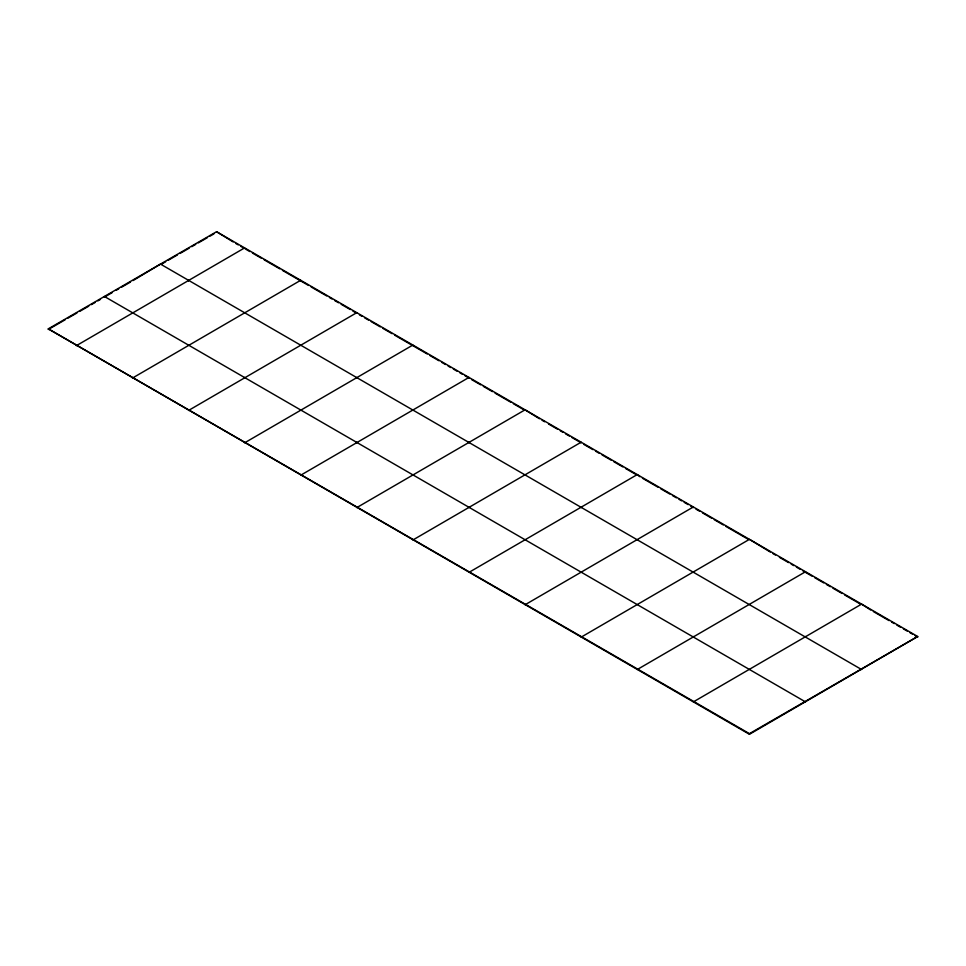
<?xml version="1.0" encoding="UTF-8"?>
<svg xmlns="http://www.w3.org/2000/svg" width="966" height="966" viewBox="0 0 966 966"><rect width="100%" height="100%" fill="white"/><g stroke="black" fill="none" stroke-linecap="round" stroke-linejoin="round"><path stroke-width="1.45" d="M48.3 328.851L216.565 231.707L917.7 636.497L749.435 734.293L48.3 328.851L749.435 733.653L917.7 636.497M48.3 329.503L65.253 319.71M67.862 318.2L77.002 312.936M79.61 311.426L88.739 306.162M91.347 304.652L95.26 302.394M97.868 300.885L100.476 299.375M112.213 292.601L104.388 297.117L104.388 296.465L805.523 701.908M116.125 290.343L118.733 288.834M121.354 287.325L130.482 282.06M133.091 280.551L160.477 264.092L861.612 669.535M161.781 263.984L165.693 261.726M168.301 260.216L177.442 254.939M180.05 253.442L189.179 248.165M191.787 246.656L195.7 244.398M198.308 242.901L207.436 237.624M210.045 236.115L213.957 233.857M412.893 345.043L244.615 442.839M233.144 241.923L216.565 231.707M235.692 243.396L238.24 244.869M240.788 246.33L244.615 248.54L244.615 247.9L76.35 345.695M245.919 249.3L249.832 251.558M252.44 253.068L261.569 258.333M264.177 259.842L279.838 268.874M282.446 270.383L308.528 285.441M311.137 286.95L326.798 295.994M329.406 297.492L332.014 299.001M334.622 300.511L338.535 302.769M341.143 304.278L350.272 309.543M352.88 311.052L356.792 313.31L356.792 312.658L188.527 410.465M359.4 314.819L362.009 316.329M364.629 317.826L368.541 320.084M371.149 321.593L380.278 326.87M382.886 328.368L392.015 333.644M394.623 335.154L427.238 353.979M429.846 355.488L438.975 360.753M441.583 362.262L445.495 364.52M448.103 366.029L450.711 367.539M453.32 369.036L457.232 371.294M459.852 372.804L462.46 374.313M465.069 375.822L468.981 378.08L468.981 377.428L300.704 475.224M471.589 379.59L480.718 384.854M483.326 386.364L492.455 391.628M495.063 393.138L510.724 402.182M513.332 403.679L523.765 409.705M539.414 418.749L525.069 409.813L356.792 507.609M542.023 420.246L544.631 421.756M548.543 424.014L557.684 429.29M560.292 430.8L562.9 432.297M565.508 433.806L569.421 436.064M572.029 437.574L581.158 442.839L581.158 442.199L412.893 539.994M583.766 444.348L592.895 449.625M595.503 451.134L599.415 453.392M602.023 454.889L611.164 460.166M613.772 461.676L622.901 466.94M625.509 468.45L635.942 474.475M639.854 476.733L637.246 474.584L468.981 572.379M642.462 478.242L658.124 487.275M660.732 488.784L669.861 494.061M672.469 495.558L676.381 497.816M678.989 499.325L681.598 500.835M684.206 502.344L688.118 504.602M690.726 506.099L693.334 507.609L693.334 506.969L525.069 604.764M695.943 509.118L699.855 511.376M702.475 512.886L711.604 518.15M714.212 519.66L723.341 524.936M725.949 526.434L748.119 539.245M770.3 552.045L749.435 539.342L581.158 637.149M772.909 553.554L775.517 555.052M779.429 557.322L788.558 562.586M791.166 564.096L793.774 565.605M796.382 567.102L800.307 569.36M802.915 570.87L812.044 576.147M814.652 577.656L823.781 582.921M826.389 584.43L830.301 586.688M832.909 588.197L842.038 593.462M844.646 594.971L860.308 604.004M870.74 610.029L861.612 604.112L693.334 701.908M873.349 611.538L888.998 620.583M891.606 622.08L894.226 623.589M896.834 625.099L900.747 627.357M903.355 628.866L907.267 631.124M909.875 632.621L912.484 634.131M915.092 635.64L917.7 637.149M805.523 572.379L805.523 571.727L637.246 669.535M805.523 636.497L805.523 637.149M749.435 733.653L749.435 734.293M693.334 571.727L693.334 572.379M693.334 636.497L693.334 637.149M581.158 506.969L581.158 507.609M581.158 571.727L581.158 572.379M468.981 442.199L468.981 442.839M468.981 506.969L468.981 507.609M356.792 377.428L356.792 378.08M356.792 442.199L356.792 442.839M300.704 280.925L300.704 280.285L132.439 378.08M244.615 312.658L244.615 313.31M244.615 377.428L244.615 378.08M188.527 280.285L188.527 280.925"/></g></svg>
